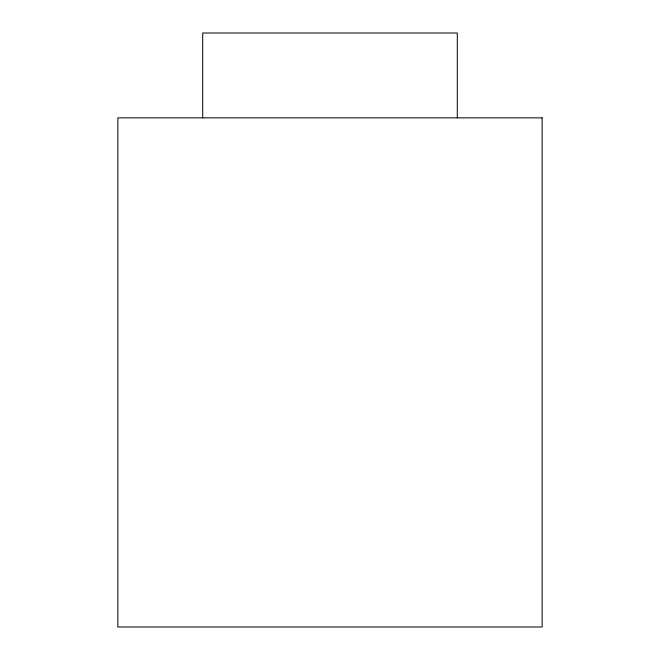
<?xml version="1.0" encoding="UTF-8"?>
<svg xmlns="http://www.w3.org/2000/svg" width="660" height="660" viewBox="0 0 660 660"><rect width="100%" height="100%" fill="white"/><g stroke="black" fill="none" stroke-linecap="round" stroke-linejoin="round"><path stroke-width="0.99" d="M457.289 117.86L457.289 33L202.711 33L202.711 117.86M542.14 117.86L117.86 117.86L117.86 627L542.14 627L542.14 117.86"/></g></svg>
